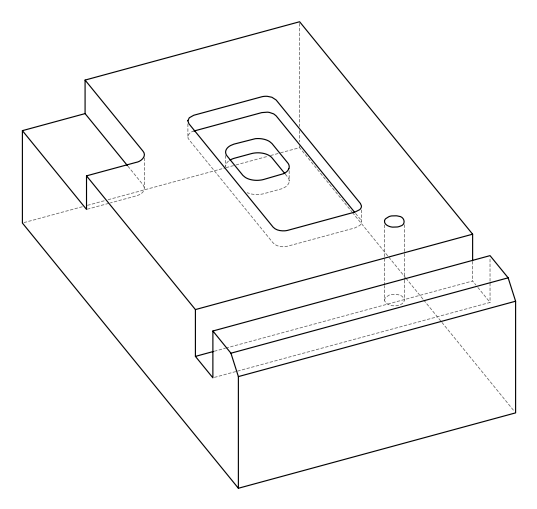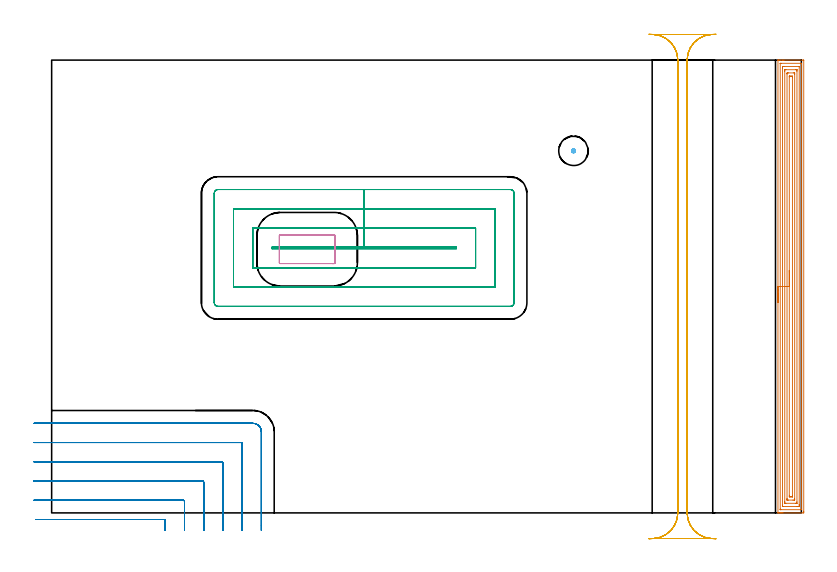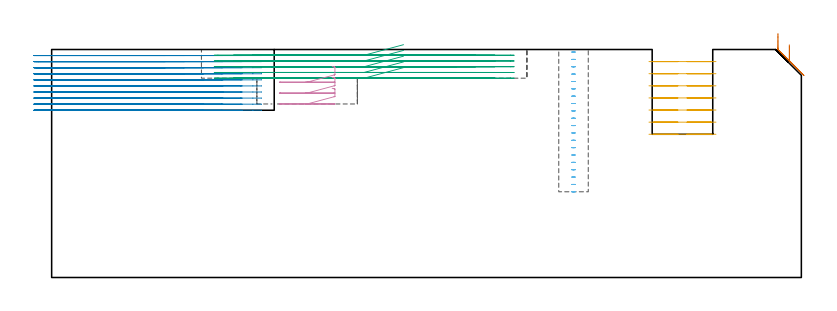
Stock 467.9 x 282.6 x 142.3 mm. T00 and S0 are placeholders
(PLAN: 6 operations, 4 tool changes, 61.4 min)
(1 AREA_MILL | FG_CHAMFER_SURFACE | UGT0205_001 | 13.86 min | 36626 mm3)
(2 MILL_CORNER_NOTCH_RECTANGULAR | CORNER_NOTCH_RECTANGULAR | NXT0201_012 | Follow Part, ap 4, ae 75% | 19.55 min | 334993 mm3)
(3 MILL_RECTANGULAR_POCKET | POCKET_RECTANGULAR_STRAIGHT | NXT0201_012 | Follow Part, ap 4, ae 75% | 15.9 min | 321630 mm3)
(4 MILL_RECTANGULAR_POCKET_1 | POCKET_RECTANGULAR_STRAIGHT_1 | UGT0201_006 | Follow Part, ap 7, ae 75% | 1.1 min | 43416 mm3)
(5 MILL_RECTANGULAR_SLOT | SLOT_RECTANGULAR | UGT0201_004 | Follow Part, ap 8, ae 75% | 10.07 min | 565111 mm3)
(6 MILL_BLIND_HOLE_FROM_SOLID_MATERIAL | STEP1POCKET | NXT0201_012 | Spiral | 0.92 min | 23615 mm3)
(TOOL UGT0205_001 | Chamfer Mill 20 x 3 x 45 deg. | D20 FL50 Z2)
(TOOL NXT0201_012 | ENDMILL 16mm [2P460-1600-NA 1630] | D16 FL38 Z6)
(TOOL UGT0201_006 | End Mill 28 mm | D28 FL25 Z2)
(TOOL UGT0201_004 | End Mill 32 mm | D32 FL53 Z6)
(OP 1 AREA_MILL)
G17 G21 G94 G90
T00 M6
G54
G17 G0 G90 X453.302 Y131.3 S1061 M3
G43 Z152.3 H0
Z152.298
G94 G1 Y131.338 Z151.427 F250.
Y131.452 Z150.562
Y131.641 Z149.71
Y131.903 Z148.878
Y132.237 Z148.072
Y132.64 Z147.298
Y133.109 Z146.562
Y133.64 Z145.87
Y134.229 Z145.227
Y134.872 Z144.638
Y135.565 Z144.107
Y136.3 Z143.638
Y137.074 Z143.235
Y137.88 Z142.901
Y138.712 Z142.639
Y139.564 Z142.45
Y140.429 Z142.336
Y141.3 Z142.298
X453.304 Y282.43 Z142.296
X453.301 Y282.508 Z142.294
X453.316 Y282.592 Z142.275
X453.319 Y282.596 Z142.272
X453.328 Y282.6 Z142.263
X453.693 Z141.906
X454.03 Z141.569
X454.704 Z140.891
X455.927 Z139.67
X456.476 Z139.118
X457.088 Z138.508
X468.882 Z126.715
X469.159 Y282.598 Z126.438
X469.392 Y282.59 Z126.206
X469.399 Y282.356 Z126.199
X469.4 Y0.988 Z126.2
X469.399 Y0.616 Z126.201
X469.394 Y0.1 Z126.203
X469.392 Y0.008 Z126.206
X468.882 Y0. Z126.715
X456.476 Z139.118
X455.927 Z139.67
X455.59 Z140.006
X455.04 Z140.556
X454.704 Z140.891
X454.03 Z141.569
X453.693 Z141.906
X453.328 Z142.263
X453.302 Y0.009 Z142.288
X453.3 Y0.17 Z142.3
X453.302 Y141.3 Z142.298
X454.716 Z140.884
X454.718 Y280.417 Z140.882
X454.72 Y280.527 Z140.88
X454.722 Y280.58 Z140.878
X454.724 Y280.587 Z140.876
X454.738 Y280.591 Z140.862
X454.791 Y280.595 Z140.809
X455.191 Y280.599 Z140.409
X467.597 Y280.6 Z128.003
X467.85 Y280.597 Z127.75
X467.958 Y280.592 Z127.642
X467.976 Y280.59 Z127.624
X467.979 Y280.576 Z127.621
X467.982 Y280.525 Z127.618
X467.985 Y280.42 Z127.615
X467.986 Y280.208 Z127.614
X467.985 Y2.182 Z127.615
X467.984 Y2.072 Z127.616
X467.981 Y2.018 Z127.619
X467.98 Y2.012 Z127.62
X467.962 Y2.008 Z127.638
X467.909 Y2.004 Z127.691
X467.509 Y2. Z128.091
X455.103 Z140.497
X454.85 Y2.003 Z140.75
X454.742 Y2.008 Z140.858
X454.724 Y2.01 Z140.876
X454.721 Y2.024 Z140.879
X454.718 Y2.075 Z140.882
X454.715 Y2.18 Z140.885
X454.714 Y2.392 Z140.886
X454.716 Y141.3 Z140.884
X456.13 Z139.47
X456.132 Y277.517 Z139.468
X456.133 Y277.863 Z139.467
X456.137 Y278.411 Z139.463
X456.139 Y278.575 Z139.461
X456.297 Y278.592 Z139.303
X456.476 Y278.596 Z139.124
X457.175 Y278.6 Z138.425
X457.362 Z138.238
X466.224 Y278.599 Z129.376
X466.412 Y278.595 Z129.188
X466.536 Y278.59 Z129.064
X466.566 Y278.585 Z129.034
X466.567 Y278.569 Z129.033
X466.569 Y278.527 Z129.031
X466.571 Y278.411 Z129.029
Y5.082
X466.57 Y4.733 Z129.03
X466.566 Y4.189 Z129.034
X466.564 Y4.023 Z129.036
X466.404 Y4.008 Z129.196
X466.224 Y4.004 Z129.376
X465.525 Y4. Z130.075
X465.338 Z130.262
X456.476 Y4.001 Z139.124
X456.288 Y4.005 Z139.312
X456.164 Y4.01 Z139.436
X456.134 Y4.015 Z139.466
X456.133 Y4.031 Z139.467
X456.131 Y4.073 Z139.469
X456.129 Y4.189 Z139.471
X456.13 Y141.3 Z139.47
X457.544 Z138.056
X457.546 Y275.731 Z138.054
X457.549 Y276.436 Z138.051
X457.552 Y276.539 Z138.048
X457.555 Y276.59 Z138.045
X457.602 Y276.592 Z137.998
X457.817 Y276.596 Z137.783
X458.248 Y276.6 Z137.352
X464.476 Z131.124
X464.89 Y276.596 Z130.711
X465.096 Y276.592 Z130.504
X465.143 Y276.59 Z130.457
X465.15 Y276.56 Z130.45
X465.152 Y276.497 Z130.448
X465.157 Y275.913 Z130.443
Y275.731
Y6.869
X465.153 Y6.162 Z130.447
X465.15 Y6.057 Z130.45
X465.146 Y6.01 Z130.454
X465.098 Y6.008 Z130.502
X464.883 Y6.004 Z130.717
X464.452 Y6. Z131.148
X458.224 Z137.376
X457.811 Y6.004 Z137.789
X457.604 Y6.008 Z137.996
X457.557 Y6.01 Z138.043
X457.55 Y6.04 Z138.05
X457.548 Y6.103 Z138.052
X457.543 Y6.686 Z138.057
Y6.869
X457.544 Y141.3 Z138.056
X458.959 Z136.641
X458.961 Y273.945 Z136.639
X458.962 Y274.118 Z136.638
X458.967 Y274.295 Z136.633
X458.979 Y274.59 Z136.621
X459.135 Y274.595 Z136.465
X459.372 Y274.599 Z136.228
X460.021 Y274.6 Z135.579
X462.915 Z132.685
X463.565 Y274.598 Z132.035
X463.658 Y274.595 Z131.942
X463.714 Y274.59 Z131.886
X463.736 Y274.577 Z131.864
X463.738 Y274.482 Z131.862
X463.742 Y274.124 Z131.858
X463.743 Y273.945 Z131.857
Y273.765
X463.742 Y8.655 Z131.858
X463.741 Y8.478 Z131.859
X463.736 Y8.298 Z131.864
X463.721 Y8.01 Z131.879
X463.565 Y8.005 Z132.035
X463.328 Y8.001 Z132.272
X462.679 Y8. Z132.921
X459.785 Z135.815
X459.135 Y8.002 Z136.465
X459.042 Y8.005 Z136.558
X458.986 Y8.01 Z136.614
X458.964 Y8.023 Z136.636
X458.962 Y8.119 Z136.638
X458.958 Y8.476 Z136.642
X458.957 Y8.655 Z136.643
Y8.834
X458.959 Y141.3 Z136.641
X460.373 Z135.227
X460.375 Y272.158 Z135.225
X460.377 Y272.426 Z135.223
X460.38 Y272.56 Z135.22
X460.381 Y272.585 Z135.219
X460.407 Y272.59 Z135.193
X460.472 Y272.597 Z135.128
X460.907 Y272.599 Z134.693
X461.355 Y272.6 Z134.245
X461.793 Y272.599 Z133.807
X462.245 Y272.596 Z133.355
X462.314 Y272.59 Z133.286
X462.322 Y272.518 Z133.278
X462.325 Y272.158 Z133.275
X462.328 Y271.619 Z133.272
Y10.442
X462.326 Y10.172 Z133.274
X462.324 Y10.038 Z133.276
X462.322 Y10.012 Z133.278
X462.293 Y10.008 Z133.307
X462.229 Y10.002 Z133.371
X461.793 Y10.001 Z133.807
X461.345 Y10. Z134.255
X460.907 Y10.001 Z134.693
X460.455 Y10.004 Z135.145
X460.386 Y10.01 Z135.214
X460.378 Y10.081 Z135.222
X460.375 Y10.442 Z135.225
X460.372 Y10.981 Z135.228
X460.373 Y141.3 Z135.227
Y142.172 Z135.265
Y143.037 Z135.379
Y143.888 Z135.568
Y144.72 Z135.83
Y145.526 Z136.164
Y146.3 Z136.567
Y147.036 Z137.035
Y147.728 Z137.567
Y148.371 Z138.156
Y148.961 Z138.799
Y149.492 Z139.491
Y149.96 Z140.227
Y150.363 Z141.001
Y150.697 Z141.807
Y150.96 Z142.639
Y151.148 Z143.49
Y151.262 Z144.355
Y151.3 Z145.227
G0 Z152.3
M5
M2
(OP 2 MILL_CORNER_NOTCH_RECTANGULAR)
G17 G21 G94 G90
T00 M6
G54
G17 G0 G90 X70.9 Y-11. S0 M3
G43 Z152.3 H1
Z138.51
G94 G1 Y-8. F250.
Y-4.894 F500.
G3 X70.106 Y-4.1 R0.8
G1 X-6.869
X-9.869 F250.
G0 Z152.3
X82.9 Y-11.
Z138.51
G1 Y-8.
Y7.106 F500.
G3 X82.106 Y7.9 R0.8
G1 X-8.
X-11. F250.
G0 Z152.3
X94.9 Y-11.
Z138.51
G1 Y-8.
Y19.105 F500.
G3 X94.105 Y19.9 R0.8
G1 X-8.
X-11. F250.
G0 Z152.3
X106.9 Y-11.
Z138.51
G1 Y-8.
Y31.105 F500.
G3 X106.105 Y31.9 R0.8
G1 X-8.
X-11. F250.
G0 Z152.3
X118.9 Y-11.
Z138.51
G1 Y-8.
Y43.105 F500.
G3 X118.105 Y43.9 R0.8
G1 X-8.
X-11. F250.
G0 Z152.3
X130.9 Y-11.
Z138.51
G1 Y-8.
Y50.6 F500.
G3 X125.6 Y55.9 R5.3
G1 X-8.
X-11. F250.
G0 Z152.3
X70.9 Y-11.
Z134.72
G1 Y-8.
Y-4.894 F500.
G3 X70.106 Y-4.1 R0.8
G1 X-6.869
X-9.869 F250.
G0 Z152.3
X82.9 Y-11.
Z134.72
G1 Y-8.
Y7.106 F500.
G3 X82.106 Y7.9 R0.8
G1 X-8.
X-11. F250.
G0 Z152.3
X94.9 Y-11.
Z134.72
G1 Y-8.
Y19.105 F500.
G3 X94.105 Y19.9 R0.8
G1 X-8.
X-11. F250.
G0 Z152.3
X106.9 Y-11.
Z134.72
G1 Y-8.
Y31.105 F500.
G3 X106.105 Y31.9 R0.8
G1 X-8.
X-11. F250.
G0 Z152.3
X118.9 Y-11.
Z134.72
G1 Y-8.
Y43.105 F500.
G3 X118.105 Y43.9 R0.8
G1 X-8.
X-11. F250.
G0 Z152.3
X130.9 Y-11.
Z134.72
G1 Y-8.
Y50.6 F500.
G3 X125.6 Y55.9 R5.3
G1 X-8.
X-11. F250.
G0 Z152.3
X70.9 Y-11.
Z130.93
G1 Y-8.
Y-4.894 F500.
G3 X70.106 Y-4.1 R0.8
G1 X-6.869
X-9.869 F250.
G0 Z152.3
X82.9 Y-11.
Z130.93
G1 Y-8.
Y7.106 F500.
G3 X82.106 Y7.9 R0.8
G1 X-8.
X-11. F250.
G0 Z152.3
X94.9 Y-11.
Z130.93
G1 Y-8.
Y19.105 F500.
G3 X94.105 Y19.9 R0.8
G1 X-8.
X-11. F250.
G0 Z152.3
X106.9 Y-11.
Z130.93
G1 Y-8.
Y31.105 F500.
G3 X106.105 Y31.9 R0.8
G1 X-8.
X-11. F250.
G0 Z152.3
X118.9 Y-11.
Z130.93
G1 Y-8.
Y43.105 F500.
G3 X118.105 Y43.9 R0.8
G1 X-8.
X-11. F250.
G0 Z152.3
X130.9 Y-11.
Z130.93
G1 Y-8.
Y50.6 F500.
G3 X125.6 Y55.9 R5.3
G1 X-8.
X-11. F250.
G0 Z152.3
X70.9 Y-11.
Z127.14
G1 Y-8.
Y-4.894 F500.
G3 X70.106 Y-4.1 R0.8
G1 X-6.869
X-9.869 F250.
G0 Z152.3
X82.9 Y-11.
Z127.14
G1 Y-8.
Y7.106 F500.
G3 X82.106 Y7.9 R0.8
G1 X-8.
X-11. F250.
G0 Z152.3
X94.9 Y-11.
Z127.14
G1 Y-8.
Y19.105 F500.
G3 X94.105 Y19.9 R0.8
G1 X-8.
X-11. F250.
G0 Z152.3
X106.9 Y-11.
Z127.14
G1 Y-8.
Y31.105 F500.
G3 X106.105 Y31.9 R0.8
G1 X-8.
X-11. F250.
G0 Z152.3
X118.9 Y-11.
Z127.14
G1 Y-8.
Y43.105 F500.
G3 X118.105 Y43.9 R0.8
G1 X-8.
X-11. F250.
G0 Z152.3
X130.9 Y-11.
Z127.14
G1 Y-8.
Y50.6 F500.
G3 X125.6 Y55.9 R5.3
G1 X-8.
X-11. F250.
G0 Z152.3
X70.9 Y-11.
Z123.35
G1 Y-8.
Y-4.894 F500.
G3 X70.106 Y-4.1 R0.8
G1 X-6.869
X-9.869 F250.
G0 Z152.3
X82.9 Y-11.
Z123.35
G1 Y-8.
Y7.106 F500.
G3 X82.106 Y7.9 R0.8
G1 X-8.
X-11. F250.
G0 Z152.3
X94.9 Y-11.
Z123.35
G1 Y-8.
Y19.105 F500.
G3 X94.105 Y19.9 R0.8
G1 X-8.
X-11. F250.
G0 Z152.3
X106.9 Y-11.
Z123.35
G1 Y-8.
Y31.105 F500.
G3 X106.105 Y31.9 R0.8
G1 X-8.
X-11. F250.
G0 Z152.3
X118.9 Y-11.
Z123.35
G1 Y-8.
Y43.105 F500.
G3 X118.105 Y43.9 R0.8
G1 X-8.
X-11. F250.
G0 Z152.3
X130.9 Y-11.
Z123.35
G1 Y-8.
Y50.6 F500.
G3 X125.6 Y55.9 R5.3
G1 X-8.
X-11. F250.
G0 Z152.3
X70.9 Y-11.
Z119.56
G1 Y-8.
Y-4.894 F500.
G3 X70.106 Y-4.1 R0.8
G1 X-6.869
X-9.869 F250.
G0 Z152.3
X82.9 Y-11.
Z119.56
G1 Y-8.
Y7.106 F500.
G3 X82.106 Y7.9 R0.8
G1 X-8.
X-11. F250.
G0 Z152.3
X94.9 Y-11.
Z119.56
G1 Y-8.
Y19.105 F500.
G3 X94.105 Y19.9 R0.8
G1 X-8.
X-11. F250.
G0 Z152.3
X106.9 Y-11.
Z119.56
G1 Y-8.
Y31.105 F500.
G3 X106.105 Y31.9 R0.8
G1 X-8.
X-11. F250.
G0 Z152.3
X118.9 Y-11.
Z119.56
G1 Y-8.
Y43.105 F500.
G3 X118.105 Y43.9 R0.8
G1 X-8.
X-11. F250.
G0 Z152.3
X130.9 Y-11.
Z119.56
G1 Y-8.
Y50.6 F500.
G3 X125.6 Y55.9 R5.3
G1 X-8.
X-11. F250.
G0 Z152.3
X70.9 Y-11.
Z115.77
G1 Y-8.
Y-4.894 F500.
G3 X70.106 Y-4.1 R0.8
G1 X-6.869
X-9.869 F250.
G0 Z152.3
X82.9 Y-11.
Z115.77
G1 Y-8.
Y7.106 F500.
G3 X82.106 Y7.9 R0.8
G1 X-8.
X-11. F250.
G0 Z152.3
X94.9 Y-11.
Z115.77
G1 Y-8.
Y19.105 F500.
G3 X94.105 Y19.9 R0.8
G1 X-8.
X-11. F250.
G0 Z152.3
X106.9 Y-11.
Z115.77
G1 Y-8.
Y31.105 F500.
G3 X106.105 Y31.9 R0.8
G1 X-8.
X-11. F250.
G0 Z152.3
X118.9 Y-11.
Z115.77
G1 Y-8.
Y43.105 F500.
G3 X118.105 Y43.9 R0.8
G1 X-8.
X-11. F250.
G0 Z152.3
X130.9 Y-11.
Z115.77
G1 Y-8.
Y50.6 F500.
G3 X125.6 Y55.9 R5.3
G1 X-8.
X-11. F250.
G0 Z152.3
X70.9 Y-11.
Z111.98
G1 Y-8.
Y-4.894 F500.
G3 X70.106 Y-4.1 R0.8
G1 X-6.869
X-9.869 F250.
G0 Z152.3
X82.9 Y-11.
Z111.98
G1 Y-8.
Y7.106 F500.
G3 X82.106 Y7.9 R0.8
G1 X-8.
X-11. F250.
G0 Z152.3
X94.9 Y-11.
Z111.98
G1 Y-8.
Y19.105 F500.
G3 X94.105 Y19.9 R0.8
G1 X-8.
X-11. F250.
G0 Z152.3
X106.9 Y-11.
Z111.98
G1 Y-8.
Y31.105 F500.
G3 X106.105 Y31.9 R0.8
G1 X-8.
X-11. F250.
G0 Z152.3
X118.9 Y-11.
Z111.98
G1 Y-8.
Y43.105 F500.
G3 X118.105 Y43.9 R0.8
G1 X-8.
X-11. F250.
G0 Z152.3
X130.9 Y-11.
Z111.98
G1 Y-8.
Y50.6 F500.
G3 X125.6 Y55.9 R5.3
G1 X-8.
X-11. F250.
G0 Z152.3
X70.9 Y-11.
Z108.19
G1 Y-8.
Y-4.894 F500.
G3 X70.106 Y-4.1 R0.8
G1 X-6.869
X-9.869 F250.
G0 Z152.3
X82.9 Y-11.
Z108.19
G1 Y-8.
Y7.106 F500.
G3 X82.106 Y7.9 R0.8
G1 X-8.
X-11. F250.
G0 Z152.3
X94.9 Y-11.
Z108.19
G1 Y-8.
Y19.105 F500.
G3 X94.105 Y19.9 R0.8
G1 X-8.
X-11. F250.
G0 Z152.3
X106.9 Y-11.
Z108.19
G1 Y-8.
Y31.105 F500.
G3 X106.105 Y31.9 R0.8
G1 X-8.
X-11. F250.
G0 Z152.3
X118.9 Y-11.
Z108.19
G1 Y-8.
Y43.105 F500.
G3 X118.105 Y43.9 R0.8
G1 X-8.
X-11. F250.
G0 Z152.3
X130.9 Y-11.
Z108.19
G1 Y-8.
Y50.6 F500.
G3 X125.6 Y55.9 R5.3
G1 X-8.
X-11. F250.
G0 Z152.3
X70.9 Y-11.
Z104.4
G1 Y-8.
Y-4.894 F500.
G3 X70.106 Y-4.1 R0.8
G1 X-6.869
X-9.869 F250.
G0 Z152.3
X82.9 Y-11.
Z104.4
G1 Y-8.
Y7.106 F500.
G3 X82.106 Y7.9 R0.8
G1 X-8.
X-11. F250.
G0 Z152.3
X94.9 Y-11.
Z104.4
G1 Y-8.
Y19.105 F500.
G3 X94.105 Y19.9 R0.8
G1 X-8.
X-11. F250.
G0 Z152.3
X106.9 Y-11.
Z104.4
G1 Y-8.
Y31.105 F500.
G3 X106.105 Y31.9 R0.8
G1 X-8.
X-11. F250.
G0 Z152.3
X118.9 Y-11.
Z104.4
G1 Y-8.
Y43.105 F500.
G3 X118.105 Y43.9 R0.8
G1 X-8.
X-11. F250.
G0 Z152.3
X130.9 Y-11.
Z104.4
G1 Y-8.
Y50.6 F500.
G3 X125.6 Y55.9 R5.3
G1 X-8.
X-11. F250.
G0 Z152.3
M5
M2
(OP 3 MILL_RECTANGULAR_POCKET)
G17 G21 G94 G90
T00 M6
G54
G17 G0 G90 X219.607 Y165.8 S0 M3
G43 Z152.3 H1
Z145.3
G94 G1 X195.05 Z138.72 F250.
X137.5 F500.
Y164.9
X252.6
Y165.8
X195.05
Y177.8
X125.5
Y152.9
X264.6
Y177.8
X195.05
Y189.8
X113.5
Y140.9
X276.6
Y189.8
X195.05
Y201.8
X103.8
G3 X101.5 Y199.5 R2.3
G1 Y131.2
G3 X103.8 Y128.9 R2.3
G1 X286.3
G3 X288.6 Y131.2 R2.3
G1 Y199.5
G3 X286.3 Y201.8 R2.3
G1 X195.05
X194.05
G0 X219.607 Y165.8 Z141.72
G1 X195.05 Z135.14 F250.
X137.5 F500.
Y164.9
X252.6
Y165.8
X195.05
Y177.8
X125.5
Y152.9
X264.6
Y177.8
X195.05
Y189.8
X113.5
Y140.9
X276.6
Y189.8
X195.05
Y201.8
X103.8
G3 X101.5 Y199.5 R2.3
G1 Y131.2
G3 X103.8 Y128.9 R2.3
G1 X286.3
G3 X288.6 Y131.2 R2.3
G1 Y199.5
G3 X286.3 Y201.8 R2.3
G1 X195.05
X194.05
G0 X219.607 Y165.8 Z138.14
G1 X195.05 Z131.56 F250.
X137.5 F500.
Y164.9
X252.6
Y165.8
X195.05
Y177.8
X125.5
Y152.9
X264.6
Y177.8
X195.05
Y189.8
X113.5
Y140.9
X276.6
Y189.8
X195.05
Y201.8
X103.8
G3 X101.5 Y199.5 R2.3
G1 Y131.2
G3 X103.8 Y128.9 R2.3
G1 X286.3
G3 X288.6 Y131.2 R2.3
G1 Y199.5
G3 X286.3 Y201.8 R2.3
G1 X195.05
X194.05
G0 X219.607 Y165.8 Z134.56
G1 X195.05 Z127.98 F250.
X137.5 F500.
Y164.9
X252.6
Y165.8
X195.05
Y177.8
X125.5
Y152.9
X264.6
Y177.8
X195.05
Y189.8
X113.5
Y140.9
X276.6
Y189.8
X195.05
Y201.8
X103.8
G3 X101.5 Y199.5 R2.3
G1 Y131.2
G3 X103.8 Y128.9 R2.3
G1 X286.3
G3 X288.6 Y131.2 R2.3
G1 Y199.5
G3 X286.3 Y201.8 R2.3
G1 X195.05
X194.05
G0 X219.607 Y165.8 Z130.98
G1 X195.05 Z124.4 F250.
X137.5 F500.
Y164.9
X252.6
Y165.8
X195.05
Y177.8
X125.5
Y152.9
X264.6
Y177.8
X195.05
Y189.8
X113.5
Y140.9
X276.6
Y189.8
X195.05
Y201.8
X103.8
G3 X101.5 Y199.5 R2.3
G1 Y131.2
G3 X103.8 Y128.9 R2.3
G1 X286.3
G3 X288.6 Y131.2 R2.3
G1 Y199.5
G3 X286.3 Y201.8 R2.3
G1 X195.05
X194.05
G0 Z152.3
M5
M2
(OP 4 MILL_RECTANGULAR_POCKET_1)
G17 G21 G94 G90
T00 M6
G54
G17 G0 G90 X175.056 Y155.6 S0 M3
G43 Z152.3 H0
Z131.7
G94 G1 X176.3 Z131.367 F250.
X176.371 Z131.348
X176.526 Y155.648 Z131.304
X176.657 Y155.743 Z131.261
X176.752 Y155.874 Z131.217
X176.8 Y156.029 Z131.174
Y173.071 Z126.608
X176.752 Y173.226 Z126.564
X176.657 Y173.357 Z126.521
X176.526 Y173.452 Z126.477
X176.371 Y173.5 Z126.434
X176.3 Z126.415
X159.45 Z121.9
X142.6 F500.
G3 X142.1 Y173. R0.5
G1 Y156.1
G3 X142.6 Y155.6 R0.5
G1 X176.3
G3 X176.8 Y156.1 R0.5
G1 Y173.
G3 X176.3 Y173.5 R0.5
G1 X159.45
X158.45
G0 X175.056 Y155.6 Z124.9
G1 X176.3 Z124.567 F250.
X176.371 Z124.548
X176.526 Y155.648 Z124.504
X176.657 Y155.743 Z124.461
X176.752 Y155.874 Z124.417
X176.8 Y156.029 Z124.374
Y173.071 Z119.808
X176.752 Y173.226 Z119.764
X176.657 Y173.357 Z119.721
X176.526 Y173.452 Z119.677
X176.371 Y173.5 Z119.634
X176.3 Z119.615
X159.45 Z115.1
X142.6 F500.
G3 X142.1 Y173. R0.5
G1 Y156.1
G3 X142.6 Y155.6 R0.5
G1 X176.3
G3 X176.8 Y156.1 R0.5
G1 Y173.
G3 X176.3 Y173.5 R0.5
G1 X159.45
X158.45
G0 X175.056 Y155.6 Z118.1
G1 X176.3 Z117.767 F250.
X176.371 Z117.748
X176.526 Y155.648 Z117.704
X176.657 Y155.743 Z117.661
X176.752 Y155.874 Z117.617
X176.8 Y156.029 Z117.574
Y173.071 Z113.008
X176.752 Y173.226 Z112.964
X176.657 Y173.357 Z112.921
X176.526 Y173.452 Z112.877
X176.371 Y173.5 Z112.834
X176.3 Z112.815
X159.45 Z108.3
X142.6 F500.
G3 X142.1 Y173. R0.5
G1 Y156.1
G3 X142.6 Y155.6 R0.5
G1 X176.3
G3 X176.8 Y156.1 R0.5
G1 Y173.
G3 X176.3 Y173.5 R0.5
G1 X159.45
X158.45
G0 Z152.3
M5
M2
(OP 5 MILL_RECTANGULAR_SLOT)
G17 G21 G94 G90
T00 M6
G54
G17 G0 G90 X372.785 Y298.754 S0 M3
G43 Z152.3 H0
Z134.743
G94 G1 X375.78 Y298.57 F250.
G2 X390.8 Y282.6 R16. F500.
G1 Y0.
G2 X375.779 Y-15.97 R16.
G1 Y-16.
X411.621
Y-15.97
G2 X396.6 Y0. R16.
G1 Y282.6
G2 X411.62 Y298.57 R16.
G1 X414.615 Y298.754 F250.
G0 Z152.3
Y-16.154
Z127.186
G1 X411.621 Y-15.97
G2 X396.6 Y0. R16. F500.
G1 Y282.6
G2 X411.62 Y298.57 R16.
G1 Y298.6
X375.78
Y298.57
G2 X390.8 Y282.6 R16.
G1 Y0.
G2 X375.779 Y-15.97 R16.
G1 X372.785 Y-16.154 F250.
G0 X414.615 Z119.629
G1 X411.621 Y-15.97
G2 X396.6 Y0. R16. F500.
G1 Y282.6
G2 X411.62 Y298.57 R16.
G1 Y298.6
X375.78
Y298.57
G2 X390.8 Y282.6 R16.
G1 Y0.
G2 X375.779 Y-15.97 R16.
G1 X372.785 Y-16.154 F250.
G0 Z152.3
Y298.754
Z112.071
G1 X375.78 Y298.57
G2 X390.8 Y282.6 R16. F500.
G1 Y0.
G2 X375.779 Y-15.97 R16.
G1 Y-16.
X411.621
Y-15.97
G2 X396.6 Y0. R16.
G1 Y282.6
G2 X411.62 Y298.57 R16.
G1 X414.615 Y298.754 F250.
G0 X372.785 Z104.514
G1 X375.78 Y298.57
G2 X390.8 Y282.6 R16. F500.
G1 Y0.
G2 X375.779 Y-15.97 R16.
G1 Y-16.
X411.621
Y-15.97
G2 X396.6 Y0. R16.
G1 Y282.6
G2 X411.62 Y298.57 R16.
G1 X414.615 Y298.754 F250.
G0 Z152.3
Y-16.154
Z96.957
G1 X411.621 Y-15.97
G2 X396.6 Y0. R16. F500.
G1 Y282.6
G2 X411.62 Y298.57 R16.
G1 Y298.6
X375.78
Y298.57
G2 X390.8 Y282.6 R16.
G1 Y0.
G2 X375.779 Y-15.97 R16.
G1 X372.785 Y-16.154 F250.
G0 X414.615 Z89.4
G1 X411.621 Y-15.97
G2 X396.6 Y0. R16. F500.
G1 Y282.6
G2 X411.62 Y298.57 R16.
G1 Y298.6
X375.78
Y298.57
G2 X390.8 Y282.6 R16.
G1 Y0.
G2 X375.779 Y-15.97 R16.
G1 X372.785 Y-16.154 F250.
G0 Z152.3
M5
M2
(OP 6 MILL_BLIND_HOLE_FROM_SOLID_MATERIAL)
G17 G21 G94 G90
T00 M6
G54
G17 G0 G90 X325.7 Y226. S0 M3
G43 Z152.3 H1
Z140.71
G94 G3 X326.3 Y226.6 R0.6 F250.
X325.7 Y227.2 R0.6
X324.5 Y226. R1.2
X325.7 Y227.2 R-1.2
X325.1 Y226.6 R0.6
X325.7 Y226. R0.6
G0 Z136.12
G3 X326.3 Y226.6 R0.6
X325.7 Y227.2 R0.6
X324.5 Y226. R1.2
X325.7 Y227.2 R-1.2
X325.1 Y226.6 R0.6
X325.7 Y226. R0.6
G0 Z131.53
G3 X326.3 Y226.6 R0.6
X325.7 Y227.2 R0.6
X324.5 Y226. R1.2
X325.7 Y227.2 R-1.2
X325.1 Y226.6 R0.6
X325.7 Y226. R0.6
G0 Z126.94
G3 X326.3 Y226.6 R0.6
X325.7 Y227.2 R0.6
X324.5 Y226. R1.2
X325.7 Y227.2 R-1.2
X325.1 Y226.6 R0.6
X325.7 Y226. R0.6
G0 Z122.35
G3 X326.3 Y226.6 R0.6
X325.7 Y227.2 R0.6
X324.5 Y226. R1.2
X325.7 Y227.2 R-1.2
X325.1 Y226.6 R0.6
X325.7 Y226. R0.6
G0 Z117.76
G3 X326.3 Y226.6 R0.6
X325.7 Y227.2 R0.6
X324.5 Y226. R1.2
X325.7 Y227.2 R-1.2
X325.1 Y226.6 R0.6
X325.7 Y226. R0.6
G0 Z113.17
G3 X326.3 Y226.6 R0.6
X325.7 Y227.2 R0.6
X324.5 Y226. R1.2
X325.7 Y227.2 R-1.2
X325.1 Y226.6 R0.6
X325.7 Y226. R0.6
G0 Z108.58
G3 X326.3 Y226.6 R0.6
X325.7 Y227.2 R0.6
X324.5 Y226. R1.2
X325.7 Y227.2 R-1.2
X325.1 Y226.6 R0.6
X325.7 Y226. R0.6
G0 Z103.99
G3 X326.3 Y226.6 R0.6
X325.7 Y227.2 R0.6
X324.5 Y226. R1.2
X325.7 Y227.2 R-1.2
X325.1 Y226.6 R0.6
X325.7 Y226. R0.6
G0 Z99.4
G3 X326.3 Y226.6 R0.6
X325.7 Y227.2 R0.6
X324.5 Y226. R1.2
X325.7 Y227.2 R-1.2
X325.1 Y226.6 R0.6
X325.7 Y226. R0.6
G0 Z94.81
G3 X326.3 Y226.6 R0.6
X325.7 Y227.2 R0.6
X324.5 Y226. R1.2
X325.7 Y227.2 R-1.2
X325.1 Y226.6 R0.6
X325.7 Y226. R0.6
G0 Z90.22
G3 X326.3 Y226.6 R0.6
X325.7 Y227.2 R0.6
X324.5 Y226. R1.2
X325.7 Y227.2 R-1.2
X325.1 Y226.6 R0.6
X325.7 Y226. R0.6
G0 Z85.63
G3 X326.3 Y226.6 R0.6
X325.7 Y227.2 R0.6
X324.5 Y226. R1.2
X325.7 Y227.2 R-1.2
X325.1 Y226.6 R0.6
X325.7 Y226. R0.6
G0 Z81.04
G3 X326.3 Y226.6 R0.6
X325.7 Y227.2 R0.6
X324.5 Y226. R1.2
X325.7 Y227.2 R-1.2
X325.1 Y226.6 R0.6
X325.7 Y226. R0.6
G0 Z76.45
G3 X326.3 Y226.6 R0.6
X325.7 Y227.2 R0.6
X324.5 Y226. R1.2
X325.7 Y227.2 R-1.2
X325.1 Y226.6 R0.6
X325.7 Y226. R0.6
G0 Z71.86
G3 X326.3 Y226.6 R0.6
X325.7 Y227.2 R0.6
X324.5 Y226. R1.2
X325.7 Y227.2 R-1.2
X325.1 Y226.6 R0.6
X325.7 Y226. R0.6
G0 Z67.27
G3 X326.3 Y226.6 R0.6
X325.7 Y227.2 R0.6
X324.5 Y226. R1.2
X325.7 Y227.2 R-1.2
X325.1 Y226.6 R0.6
X325.7 Y226. R0.6
G0 Z62.68
G3 X326.3 Y226.6 R0.6
X325.7 Y227.2 R0.6
X324.5 Y226. R1.2
X325.7 Y227.2 R-1.2
X325.1 Y226.6 R0.6
X325.7 Y226. R0.6
G0 Z58.09
G3 X326.3 Y226.6 R0.6
X325.7 Y227.2 R0.6
X324.5 Y226. R1.2
X325.7 Y227.2 R-1.2
X325.1 Y226.6 R0.6
X325.7 Y226. R0.6
G0 Z53.5
G3 X326.3 Y226.6 R0.6
X325.7 Y227.2 R0.6
X324.5 Y226. R1.2
X325.7 Y227.2 R-1.2
X325.1 Y226.6 R0.6
X325.7 Y226. R0.6
G0 Z152.3
M5
M2
